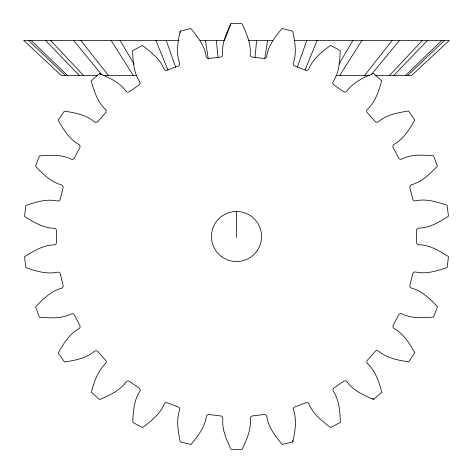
<?xml version="1.0" encoding="UTF-8"?>
<svg xmlns="http://www.w3.org/2000/svg" width="473" height="473" viewBox="0 0 473 473"><rect width="100%" height="100%" fill="white"/><g stroke="black" fill="none" stroke-linecap="round" stroke-linejoin="round"><path stroke-width="0.71" d="M254.982 57.192L256.691 40.394M264.809 58.28L267.617 40.394M180.136 31.177C177.972 41.571 175.861 52.822 179.545 63.116A2.389 2.389 0 0 1 178.019 66.125L167.158 70.252A2.389 2.389 0 0 1 164.019 69.011C159.945 58.865 150.899 51.847 142.379 45.514L132.635 50.635C133.025 61.242 133.67 72.671 139.706 81.782A2.389 2.389 0 0 1 138.95 85.075L129.389 91.673A2.389 2.389 0 0 1 126.043 91.218C119.657 82.349 109.192 77.702 99.407 73.587L91.177 80.889C94.086 91.094 97.45 102.038 105.491 109.44A2.389 2.389 0 0 1 105.544 112.816L97.84 121.52A2.389 2.389 0 0 1 94.488 121.874C86.163 114.791 74.888 112.781 64.405 111.131L58.155 120.189C63.429 129.401 69.312 139.222 78.89 144.484A2.389 2.389 0 0 1 79.748 147.753L74.356 158.041A2.389 2.389 0 0 1 71.181 159.194C61.401 154.304 49.978 155.055 39.401 155.954L35.505 166.248C42.824 173.934 50.889 182.064 61.449 184.878A2.389 2.389 0 0 1 63.069 187.846L60.29 199.127A2.389 2.389 0 0 1 57.481 201.001C46.821 198.601 35.907 202.06 25.855 205.465L24.531 216.392C33.482 222.103 43.256 228.063 54.182 228.27A2.389 2.389 0 0 1 56.458 230.765L56.464 242.383A2.389 2.389 0 0 1 54.188 244.878C43.262 245.091 33.494 251.062 24.549 256.78L25.879 267.706C35.936 271.106 46.851 274.553 57.511 272.141A2.389 2.389 0 0 1 60.319 274.015L63.104 285.296A2.389 2.389 0 0 1 61.49 288.264C50.936 291.09 42.877 299.22 35.558 306.912L39.466 317.2C50.043 318.098 61.472 318.837 71.24 313.942A2.389 2.389 0 0 1 74.421 315.089L79.819 325.377A2.389 2.389 0 0 1 78.967 328.64C69.389 333.908 63.512 343.735 58.25 352.953L64.505 362.011C74.988 360.349 86.257 358.327 94.576 351.238A2.389 2.389 0 0 1 97.935 351.593L105.645 360.284A2.389 2.389 0 0 1 105.591 363.666C97.556 371.074 94.204 382.018 91.301 392.229L99.543 399.525C109.322 395.398 119.781 390.745 126.161 381.871A2.389 2.389 0 0 1 129.507 381.409L139.068 388.008A2.389 2.389 0 0 1 139.831 391.295C133.8 400.412 133.161 411.847 132.789 422.454L142.533 427.562C151.047 421.218 160.087 414.194 164.155 404.048A2.389 2.389 0 0 1 167.294 402.807L178.161 406.922A2.389 2.389 0 0 1 179.687 409.931C176.009 420.225 178.132 431.477 180.302 441.871L190.991 444.496C197.732 436.301 204.833 427.32 206.352 416.494A2.389 2.389 0 0 1 209.101 414.537L220.637 415.933A2.389 2.389 0 0 1 222.842 418.493C221.736 429.366 226.484 439.784 231.084 449.35L242.087 449.344C246.675 439.772 251.417 429.354 250.306 418.481A2.389 2.389 0 0 1 252.505 415.915L264.04 414.514A2.389 2.389 0 0 1 266.79 416.471C268.321 427.29 275.428 436.272 282.18 444.46L292.864 441.823C295.028 431.429 297.139 420.178 293.455 409.884A2.389 2.389 0 0 1 294.981 406.875L305.842 402.748A2.389 2.389 0 0 1 308.981 403.989C313.055 414.135 322.101 421.153 330.621 427.486L340.365 422.365C339.975 411.758 339.33 400.329 333.294 391.218A2.389 2.389 0 0 1 334.05 387.925L343.611 381.327A2.389 2.389 0 0 1 346.957 381.782C353.343 390.651 363.808 395.298 373.593 399.413L381.823 392.111C378.914 381.906 375.55 370.962 367.509 363.56A2.389 2.389 0 0 1 367.456 360.184L375.16 351.48A2.389 2.389 0 0 1 378.512 351.126C386.837 358.209 398.112 360.219 408.595 361.869L414.845 352.811C409.571 343.599 403.688 333.778 394.11 328.516A2.389 2.389 0 0 1 393.252 325.247L398.644 314.959A2.389 2.389 0 0 1 401.819 313.806C411.599 318.696 423.022 317.945 433.599 317.046L437.495 306.752C430.176 299.066 422.111 290.936 411.551 288.122A2.389 2.389 0 0 1 409.931 285.154L412.71 273.873A2.389 2.389 0 0 1 415.519 271.999C426.179 274.399 437.093 270.94 447.145 267.535L448.469 256.608C439.518 250.897 429.744 244.937 418.818 244.73A2.389 2.389 0 0 1 416.542 242.235L416.536 230.617A2.389 2.389 0 0 1 418.812 228.122C429.738 227.909 439.506 221.938 448.451 216.22L447.121 205.294C437.064 201.894 426.149 198.447 415.489 200.859A2.389 2.389 0 0 1 412.681 198.985L409.896 187.704A2.389 2.389 0 0 1 411.51 184.736C422.064 181.91 430.123 173.78 437.442 166.088L433.534 155.8C422.957 154.902 411.528 154.163 401.76 159.058A2.389 2.389 0 0 1 398.579 157.911L393.181 147.623A2.389 2.389 0 0 1 394.033 144.36C403.611 139.092 409.488 129.265 414.75 120.047L408.495 110.989C398.012 112.651 386.743 114.673 378.424 121.762A2.389 2.389 0 0 1 375.065 121.407L367.355 112.716A2.389 2.389 0 0 1 367.409 109.334C375.444 101.926 378.796 90.982 381.699 80.771L373.457 73.475C363.678 77.602 353.219 82.255 346.839 91.129A2.389 2.389 0 0 1 343.493 91.591L333.932 84.992A2.389 2.389 0 0 1 333.169 81.705C339.2 72.588 339.839 61.153 340.211 50.546L330.467 45.438C321.953 51.782 312.913 58.806 308.845 68.952A2.389 2.389 0 0 1 305.706 70.193L294.839 66.078A2.389 2.389 0 0 1 293.313 63.069C296.991 52.775 294.868 41.523 292.698 31.129L282.009 28.504C275.268 36.699 268.167 45.68 266.648 56.506A2.389 2.389 0 0 1 263.899 58.463L252.363 57.067A2.389 2.389 0 0 1 250.158 54.507C251.264 43.634 246.516 33.216 241.916 23.65L230.913 23.656C226.325 33.228 221.583 43.646 222.694 54.519A2.389 2.389 0 0 1 220.495 57.085L208.96 58.486A2.389 2.389 0 0 1 206.21 56.529C204.679 45.71 197.572 36.728 190.82 28.54L180.136 31.177L180.526 32.602M297.316 67.196L306.829 40.394M230.913 23.656L224.492 40.394L200.109 40.394M305.05 70.051L317.123 40.394M338.905 64.18L352.882 40.394M339.744 75.444L361.94 40.394M364.624 75.444L392.17 40.394M371.559 74.314L399.466 40.394M389.51 75.444L422.413 40.394M393.719 75.444L427.527 40.394M405.509 75.444L441.847 40.394M407.679 75.444L444.478 40.394M178.871 40.394L23.65 40.394L61.319 75.444L97.225 75.444M248.508 40.394L272.891 40.394M294.129 40.394L449.35 40.394L411.681 75.444L375.775 75.444M103.705 75.444L136.809 75.444M336.191 75.444L369.295 75.444M28.522 40.394L65.321 75.444M31.153 40.394L67.491 75.444M45.473 40.394L79.281 75.444M50.587 40.394L83.49 75.444M99.407 73.587L100.359 74.716M372.641 398.284L373.593 399.413M73.534 40.394L101.902 74.882M80.83 40.394L108.376 75.444M111.06 40.394L133.256 75.444M120.118 40.394L134.096 64.18M155.877 40.394L167.95 70.051M166.171 40.394L175.684 67.196M292.474 440.398L292.864 441.823M205.383 40.394L208.303 58.995M216.309 40.394L218.018 57.192M236.5 211.561L236.5 237.334M221.47 256.52A25.034 25.034 0 0 0 261.356 239.509A25.034 25.034 0 0 0 226.679 213.471A25.034 25.034 0 0 0 221.47 256.52"/></g></svg>
